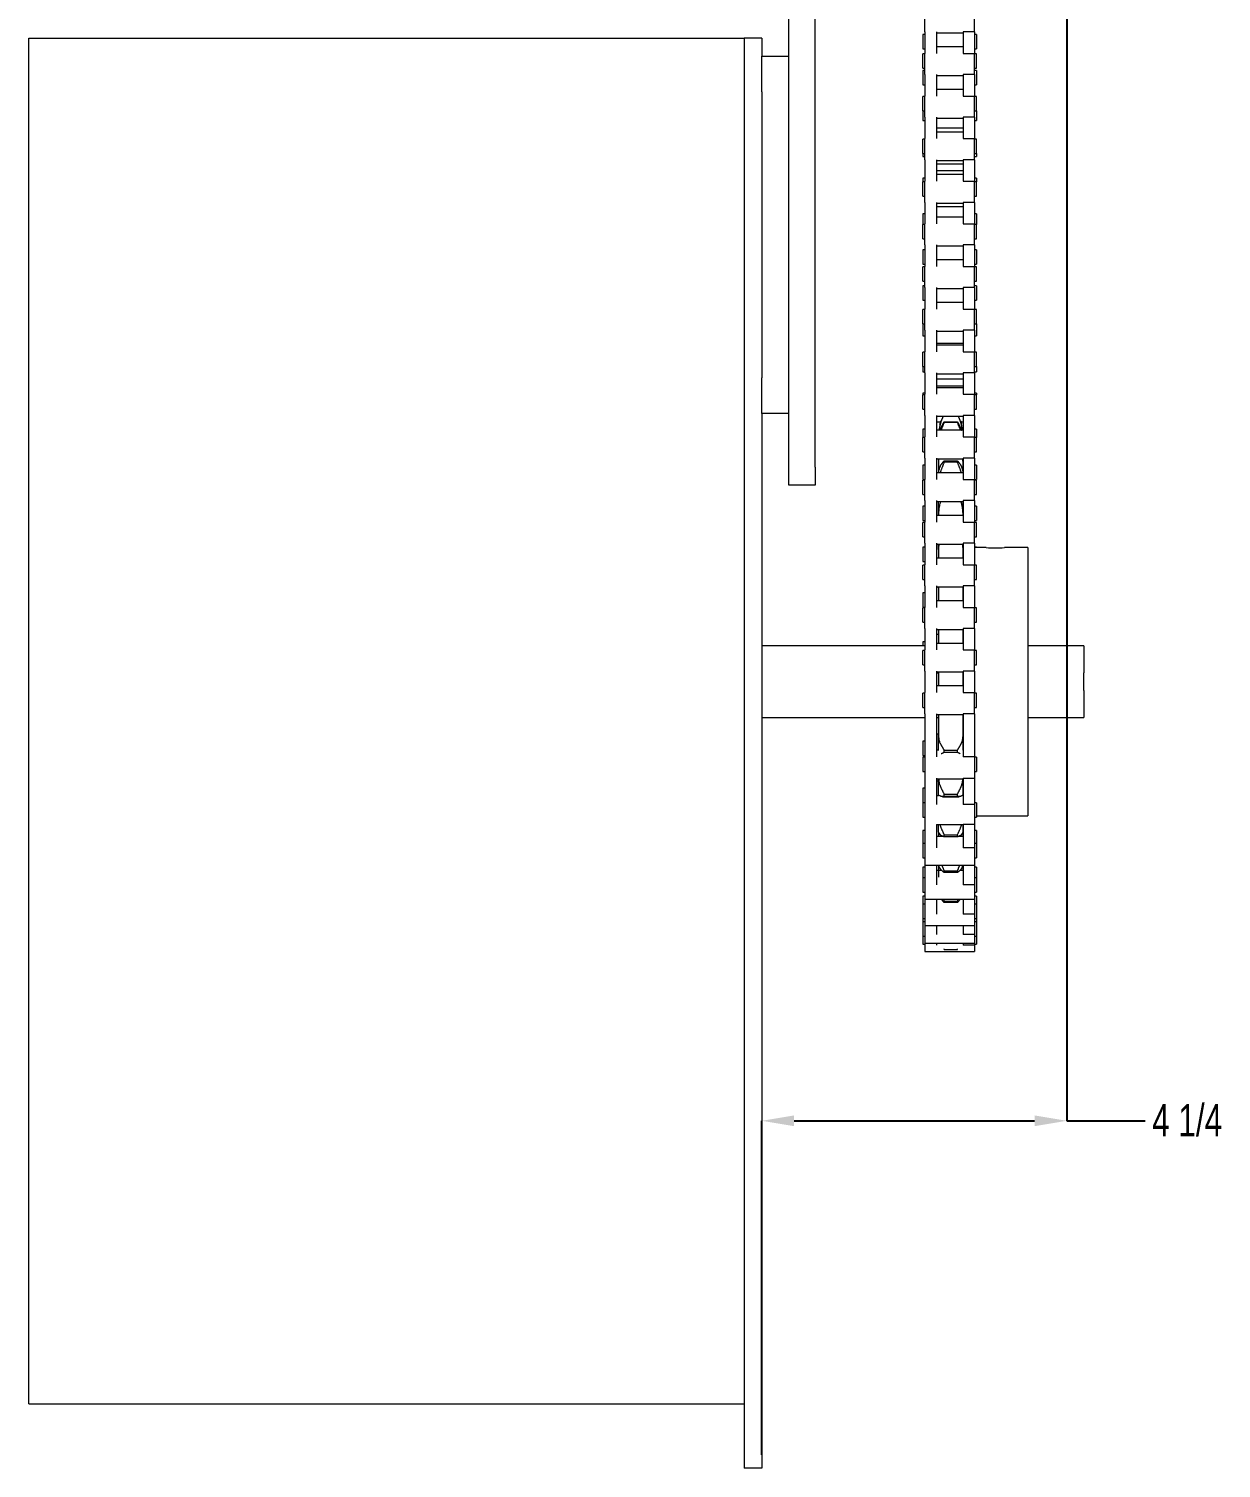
# Model space of a CAD drawing. Header units: inches. Extents: x 3.1 to 21.1, y 5.6 to 21.
# Drawn here: x 3.09 to 8.65, y 7.65 to 14.36 of the extents above; entities that cross this region are included whole.
import ezdxf

# ---------------------------------------------------------------- set-up
doc = ezdxf.new("R2010")
doc.units = ezdxf.units.IN
doc.header["$MEASUREMENT"] = 0
doc.header["$PDSIZE"] = -1
doc.layers.add('DIM', color=1, linetype='Continuous')
doc.styles.add('SLDTEXTSTYLE0', font='ARIAL.TTF', dxfattribs={"width": 0.7})
doc.dimstyles.new('SLDDIMSTYLE0', dxfattribs={"dimtxt": 0.15, "dimasz": 0.15, "dimexe": 0, "dimexo": 0.0625, "dimgap": 0.0375, "dimtad": 0, "dimtih": 1, "dimtoh": 1, "dimdec": 3, "dimlfac": 3, "dimrnd": 1e-09, "dimzin": 12, "dimdsep": 46, "dimtxsty": 'SLDTEXTSTYLE0', "dimsah": 1, "dimcen": 0.09, "dimadec": 0, "dimazin": 0, "dimtfac": 1, "dimtdec": 3, "dimtofl": 0, "dimtmove": 0, "dimatfit": 3, "dimfxl": 0, "dimtolj": 1, "dimtzin": 12, "dimarcsym": 0})

# ---------------------------------------------------------------- blocks, each defined once
blk = doc.blocks.new('*D8')
at = {"layer": 'DEFPOINTS', "color": 0}
for p in [(7.9263, 16.3591), (7.9263, 9.2693), (6.5051, 7.6498)]:
    blk.add_point(p, dxfattribs=at)
at = {"layer": 'DIM', "color": 0, "lineweight": -2}
for p, q in [((7.9263, 16.2966), (7.9263, 9.2693)), ((6.5051, 7.7123), (6.5051, 9.2693)), ((6.6551, 9.2693), (7.7763, 9.2693)), ((7.9263, 9.2693), (8.2909, 9.2693))]:
    blk.add_line(p, q, dxfattribs=at)
at = {"layer": 'DIM', "color": 0}
for points in [[(6.6551, 9.2943), (6.6551, 9.2443), (6.5051, 9.2693)], [(7.7763, 9.2943), (7.7763, 9.2443), (7.9263, 9.2693)]]:
    blk.add_solid(points, dxfattribs=at)
at = {"layer": 'DIM', "color": 0, "insert": (8.487, 9.3469), "char_height": 0.15, "attachment_point": 2, "style": 'SLDTEXTSTYLE0'}
blk.add_mtext('\\A1;4 1/4', dxfattribs=at)

msp = doc.modelspace()

# ---------------------------------------------------------------- linework, layer by layer
at = {"color": 7, "linetype": 'Continuous', "lineweight": 15}
for p, q in [((6.630109, 12.316419), (6.630109, 14.483086)), ((6.753443, 12.316419), (6.753443, 14.483086)), ((7.265109, 14.345389), (7.265109, 14.443845)), ((7.496776, 14.345389), (7.496776, 14.443845)), ((3.088443, 14.316419), (6.421776, 14.316419)), ((3.088443, 7.949765), (3.088443, 14.316419)), ((6.421776, 14.316419), (6.421776, 7.649753)), ((6.505109, 14.316419), (6.421776, 14.316419)), ((6.505109, 14.316419), (6.505109, 14.233086)), ((7.255943, 14.332914), (7.255943, 14.283892)), ((7.265109, 14.345389), (7.265109, 14.2452)), ((7.318443, 14.345389), (7.318443, 14.2452)), ((7.496776, 14.345389), (7.443443, 14.345389)), ((7.443443, 14.345389), (7.443443, 14.2452)), ((7.496776, 14.345389), (7.496776, 14.2452)), ((7.505943, 14.332914), (7.505943, 14.283892)), ((6.505109, 14.233086), (6.630109, 14.233086)), ((6.505109, 14.066419), (6.505109, 14.233086)), ((7.255943, 14.283892), (7.255943, 14.266247)), ((7.255943, 14.176154), (7.255943, 14.242821)), ((7.265109, 14.146744), (7.265109, 14.2452)), ((7.443443, 14.2452), (7.496776, 14.2452)), ((7.496776, 14.146744), (7.496776, 14.2452)), ((7.505943, 14.283892), (7.505943, 14.266247)), ((7.505943, 14.176154), (7.505943, 14.242821)), ((7.255943, 14.165698), (7.255943, 14.116677)), ((7.505943, 14.165698), (7.505943, 14.116677)), ((7.255943, 14.116677), (7.255943, 14.099032)), ((7.265109, 14.146744), (7.265109, 14.046554)), ((7.318443, 14.146744), (7.318443, 14.046554)), ((7.496776, 14.146744), (7.443443, 14.146744)), ((7.443443, 14.146744), (7.443443, 14.046554)), ((7.496776, 14.146744), (7.496776, 14.046554)), ((7.505943, 14.116677), (7.505943, 14.099032)), ((6.505109, 14.066419), (6.505109, 12.733086)), ((7.255943, 13.977509), (7.255943, 14.044176)), ((7.265109, 13.948099), (7.265109, 14.046554)), ((7.443443, 14.046554), (7.496776, 14.046554)), ((7.496776, 13.948099), (7.496776, 14.046554)), ((7.505943, 13.977509), (7.505943, 14.044176)), ((7.255943, 13.977509), (7.255943, 13.949461)), ((7.505943, 13.977509), (7.505943, 13.949461)), ((7.255943, 13.949461), (7.255943, 13.931816)), ((7.265109, 13.948099), (7.265109, 13.847909)), ((7.318443, 13.948099), (7.318443, 13.847909)), ((7.496776, 13.948099), (7.443443, 13.948099)), ((7.443443, 13.948099), (7.443443, 13.847909)), ((7.496776, 13.948099), (7.496776, 13.847909)), ((7.505943, 13.949461), (7.505943, 13.931816)), ((7.255943, 13.778864), (7.255943, 13.845531)), ((7.265109, 13.749454), (7.265109, 13.847909)), ((7.443443, 13.847909), (7.496776, 13.847909)), ((7.496776, 13.749454), (7.496776, 13.847909)), ((7.505943, 13.778864), (7.505943, 13.845531)), ((7.255943, 13.778864), (7.255943, 13.764601)), ((7.505943, 13.778864), (7.505943, 13.764601)), ((7.265109, 13.749454), (7.265109, 13.649264)), ((7.318443, 13.749454), (7.318443, 13.649264)), ((7.496776, 13.749454), (7.443443, 13.749454)), ((7.443443, 13.749454), (7.443443, 13.649264)), ((7.496776, 13.749454), (7.496776, 13.649264)), ((7.255943, 13.664053), (7.255943, 13.646885)), ((7.255943, 13.580219), (7.255943, 13.646885)), ((7.265109, 13.550809), (7.265109, 13.649264)), ((7.443443, 13.649264), (7.496776, 13.649264)), ((7.496776, 13.550809), (7.496776, 13.649264)), ((7.505943, 13.664053), (7.505943, 13.646885)), ((7.505943, 13.580219), (7.505943, 13.646885)), ((7.255943, 13.496837), (7.255943, 13.447816)), ((7.265109, 13.550809), (7.265109, 13.450619)), ((7.318443, 13.550809), (7.318443, 13.450619)), ((7.496776, 13.550809), (7.443443, 13.550809)), ((7.443443, 13.550809), (7.443443, 13.450619)), ((7.496776, 13.550809), (7.496776, 13.450619)), ((7.505943, 13.496837), (7.505943, 13.447816)), ((7.255943, 13.381573), (7.255943, 13.44824)), ((7.265109, 13.352163), (7.265109, 13.450619)), ((7.443443, 13.450619), (7.496776, 13.450619)), ((7.496776, 13.352163), (7.496776, 13.450619)), ((7.505943, 13.381573), (7.505943, 13.44824)), ((7.255943, 13.329622), (7.255943, 13.280601)), ((7.265109, 13.352163), (7.265109, 13.251974)), ((7.318443, 13.352163), (7.318443, 13.251974)), ((7.496776, 13.352163), (7.443443, 13.352163)), ((7.443443, 13.352163), (7.443443, 13.251974)), ((7.496776, 13.352163), (7.496776, 13.251974)), ((7.505943, 13.329622), (7.505943, 13.280601)), ((7.255943, 13.280601), (7.255943, 13.262955)), ((7.255943, 13.182928), (7.255943, 13.249595)), ((7.265109, 13.153518), (7.265109, 13.251974)), ((7.443443, 13.251974), (7.496776, 13.251974)), ((7.496776, 13.153518), (7.496776, 13.251974)), ((7.505943, 13.280601), (7.505943, 13.262955)), ((7.505943, 13.182928), (7.505943, 13.249595)), ((7.255943, 13.162407), (7.255943, 13.113385)), ((7.265109, 13.153518), (7.265109, 13.053329)), ((7.318443, 13.153518), (7.318443, 13.053329)), ((7.496776, 13.153518), (7.443443, 13.153518)), ((7.443443, 13.153518), (7.443443, 13.053329)), ((7.496776, 13.153518), (7.496776, 13.053329)), ((7.505943, 13.162407), (7.505943, 13.113385)), ((7.255943, 13.113385), (7.255943, 13.09574)), ((7.505943, 13.113385), (7.505943, 13.09574)), ((7.255943, 12.984283), (7.255943, 13.05095)), ((7.265109, 12.954873), (7.265109, 13.053329)), ((7.443443, 13.053329), (7.496776, 13.053329)), ((7.496776, 12.954873), (7.496776, 13.053329)), ((7.505943, 12.984283), (7.505943, 13.05095)), ((7.255943, 12.984283), (7.255943, 12.94617)), ((7.265109, 12.954873), (7.265109, 12.854683)), ((7.318443, 12.954873), (7.318443, 12.854683)), ((7.496776, 12.954873), (7.443443, 12.954873)), ((7.443443, 12.954873), (7.443443, 12.854683)), ((7.496776, 12.954873), (7.496776, 12.854683)), ((7.505943, 12.984283), (7.505943, 12.94617)), ((7.255943, 12.94617), (7.255943, 12.928525)), ((7.505943, 12.94617), (7.505943, 12.928525)), ((7.255943, 12.785638), (7.255943, 12.852305)), ((7.265109, 12.756228), (7.265109, 12.854683)), ((7.443443, 12.854683), (7.496776, 12.854683)), ((7.496776, 12.756228), (7.496776, 12.854683)), ((7.505943, 12.785638), (7.505943, 12.852305)), ((7.255943, 12.785638), (7.255943, 12.76131)), ((7.265109, 12.756228), (7.265109, 12.656038)), ((7.318443, 12.756228), (7.318443, 12.656038)), ((7.496776, 12.756228), (7.443443, 12.756228)), ((7.443443, 12.756228), (7.443443, 12.656038)), ((7.496776, 12.756228), (7.496776, 12.656038)), ((7.505943, 12.785638), (7.505943, 12.76131)), ((6.505109, 12.566419), (6.505109, 12.733086)), ((7.255943, 12.660761), (7.255943, 12.653659)), ((7.255943, 12.586993), (7.255943, 12.653659)), ((7.265109, 12.557583), (7.265109, 12.656038)), ((7.443443, 12.656038), (7.496776, 12.656038)), ((7.496776, 12.557583), (7.496776, 12.656038)), ((7.505943, 12.660761), (7.505943, 12.653659)), ((7.505943, 12.586993), (7.505943, 12.653659)), ((6.505109, 12.566419), (6.505109, 7.649753)), ((6.630109, 12.566419), (6.505109, 12.566419)), ((7.265109, 12.557583), (7.265109, 12.457393)), ((7.318443, 12.557583), (7.318443, 12.457393)), ((7.496776, 12.557583), (7.443443, 12.557583)), ((7.443443, 12.557583), (7.443443, 12.457393)), ((7.496776, 12.557583), (7.496776, 12.457393)), ((7.255943, 12.493546), (7.255943, 12.455014)), ((7.354359, 12.52531), (7.354359, 12.528364)), ((7.354359, 12.528364), (7.416609, 12.528364)), ((7.416609, 12.52531), (7.354359, 12.52531)), ((7.416609, 12.52531), (7.416609, 12.528364)), ((7.505943, 12.493546), (7.505943, 12.455014)), ((7.255943, 12.388348), (7.255943, 12.455014)), ((7.265109, 12.358938), (7.265109, 12.457393)), ((7.443443, 12.457393), (7.496776, 12.457393)), ((7.496776, 12.358938), (7.496776, 12.457393)), ((7.505943, 12.388348), (7.505943, 12.455014)), ((7.265109, 12.358938), (7.265109, 12.258748)), ((7.318443, 12.358938), (7.318443, 12.258748)), ((7.496776, 12.358938), (7.443443, 12.358938)), ((7.443443, 12.358938), (7.443443, 12.258748)), ((7.496776, 12.358938), (7.496776, 12.258748)), ((6.630109, 12.233086), (6.630109, 12.316419)), ((6.753443, 12.316419), (6.753443, 12.233086)), ((7.255943, 12.326331), (7.255943, 12.277309)), ((7.328359, 12.334905), (7.328359, 12.289702)), ((7.354359, 12.339529), (7.354359, 12.346296)), ((7.354359, 12.346296), (7.416609, 12.346296)), ((7.416609, 12.339529), (7.354359, 12.339529)), ((7.416609, 12.339529), (7.416609, 12.346296)), ((7.442609, 12.289702), (7.442609, 12.334905)), ((7.505943, 12.326331), (7.505943, 12.277309)), ((6.753443, 12.233086), (6.630109, 12.233086)), ((7.255943, 12.277309), (7.255943, 12.259664)), ((7.255943, 12.189702), (7.255943, 12.256369)), ((7.265109, 12.160292), (7.265109, 12.259664)), ((7.443443, 12.258748), (7.496776, 12.258748)), ((7.496776, 12.160292), (7.496776, 12.258748)), ((7.505943, 12.277309), (7.505943, 12.259664)), ((7.505943, 12.189702), (7.505943, 12.256369)), ((7.265109, 12.160292), (7.265109, 12.060103)), ((7.318443, 12.160292), (7.318443, 12.060103)), ((7.328359, 12.091475), (7.328359, 12.156369)), ((7.442609, 12.091475), (7.442609, 12.156369)), ((7.496776, 12.160292), (7.443443, 12.160292)), ((7.443443, 12.160292), (7.443443, 12.060103)), ((7.496776, 12.160292), (7.496776, 12.060103)), ((7.255943, 12.134332), (7.255943, 12.067666)), ((7.505943, 12.134332), (7.505943, 12.067666)), ((7.255943, 11.991057), (7.255943, 12.057724)), ((7.265109, 11.961647), (7.265109, 12.060103)), ((7.443443, 12.060103), (7.496776, 12.060103)), ((7.496776, 11.961647), (7.496776, 12.060103)), ((7.505943, 11.991057), (7.505943, 12.057724)), ((7.265109, 11.961647), (7.265109, 11.861457)), ((7.318443, 11.961647), (7.318443, 11.861457)), ((7.328359, 11.932376), (7.328359, 11.957724)), ((7.442609, 11.932376), (7.442609, 11.957724)), ((7.496776, 11.961647), (7.443443, 11.961647)), ((7.443443, 11.961647), (7.443443, 11.861457)), ((7.496776, 11.961647), (7.496776, 11.861457)), ((7.255943, 11.943653), (7.255943, 11.876986)), ((7.328359, 11.932376), (7.328359, 11.892412)), ((7.442609, 11.892412), (7.442609, 11.932376)), ((7.505943, 11.943653), (7.505943, 11.941419)), ((7.745027, 11.941419), (7.745027, 10.691419)), ((7.255943, 11.792412), (7.255943, 11.859079)), ((7.265109, 11.763002), (7.265109, 11.861457)), ((7.443443, 11.861457), (7.496776, 11.861457)), ((7.496776, 11.763002), (7.496776, 11.861457)), ((7.505943, 11.792412), (7.505943, 11.859079)), ((7.265109, 11.763002), (7.265109, 11.662812)), ((7.318443, 11.763002), (7.318443, 11.662812)), ((7.328359, 11.754562), (7.328359, 11.759079)), ((7.328359, 11.754562), (7.328359, 11.693767)), ((7.442609, 11.754562), (7.442609, 11.759079)), ((7.442609, 11.693767), (7.442609, 11.754562)), ((7.496776, 11.763002), (7.443443, 11.763002)), ((7.443443, 11.763002), (7.443443, 11.662812)), ((7.496776, 11.763002), (7.496776, 11.662812)), ((7.255943, 11.730328), (7.255943, 11.663661)), ((7.255943, 11.593767), (7.255943, 11.660433)), ((7.265109, 11.564357), (7.265109, 11.663661)), ((7.443443, 11.662812), (7.496776, 11.662812)), ((7.496776, 11.564357), (7.496776, 11.662812)), ((7.505943, 11.593767), (7.505943, 11.660433)), ((7.265109, 11.564357), (7.265109, 11.464167)), ((7.318443, 11.564357), (7.318443, 11.464167)), ((7.328359, 11.560433), (7.328359, 11.495122)), ((7.442609, 11.495122), (7.442609, 11.560433)), ((7.496776, 11.564357), (7.443443, 11.564357)), ((7.443443, 11.564357), (7.443443, 11.464167)), ((7.496776, 11.564357), (7.496776, 11.464167)), ((7.255943, 11.502516), (7.255943, 11.483086)), ((8.005109, 11.483086), (8.005109, 11.358086)), ((7.255943, 11.395122), (7.255943, 11.461788)), ((7.265109, 11.365712), (7.265109, 11.464167)), ((7.443443, 11.464167), (7.496776, 11.464167)), ((7.496776, 11.365712), (7.496776, 11.464167)), ((7.505943, 11.395122), (7.505943, 11.461788)), ((7.265109, 11.365712), (7.265109, 11.265522)), ((7.318443, 11.365712), (7.318443, 11.265522)), ((7.318443, 11.358086), (7.328359, 11.358086)), ((7.328359, 11.361788), (7.328359, 11.296476)), ((7.442609, 11.296476), (7.442609, 11.361788)), ((7.496776, 11.365712), (7.443443, 11.365712)), ((7.443443, 11.365712), (7.443443, 11.265522)), ((7.496776, 11.365712), (7.496776, 11.265522)), ((8.005109, 11.274753), (8.005109, 11.358086)), ((8.005109, 11.274753), (8.005109, 11.149753)), ((7.255943, 11.196476), (7.255943, 11.263143)), ((7.265109, 11.167066), (7.265109, 11.265522)), ((7.443443, 11.265522), (7.496776, 11.265522)), ((7.496776, 11.167066), (7.496776, 11.265522)), ((7.505943, 11.196476), (7.505943, 11.263143)), ((7.265109, 11.167066), (7.265109, 10.966237)), ((7.318443, 11.167066), (7.318443, 10.966237)), ((7.328359, 11.163143), (7.328359, 11.069404)), ((7.442609, 11.069404), (7.442609, 11.163143)), ((7.496776, 11.167066), (7.443443, 11.167066)), ((7.443443, 11.167066), (7.443443, 10.966237)), ((7.496776, 11.167066), (7.496776, 10.966237)), ((7.255943, 11.038498), (7.255943, 10.971831)), ((7.328359, 10.997191), (7.328359, 11.069404)), ((7.442609, 10.997191), (7.442609, 11.069404)), ((7.255943, 10.963858), (7.255943, 10.914836)), ((7.265109, 10.966237), (7.265109, 10.899148)), ((7.354359, 10.997787), (7.416609, 10.997787)), ((7.354359, 10.986391), (7.354359, 10.997787)), ((7.416609, 10.986391), (7.354359, 10.986391)), ((7.416609, 10.986391), (7.416609, 10.997787)), ((7.496776, 10.966237), (7.443443, 10.966237)), ((7.496776, 10.966237), (7.496776, 10.867309)), ((7.505943, 10.963858), (7.505943, 10.914836)), ((7.255943, 10.914836), (7.255943, 10.897191)), ((7.265109, 10.899148), (7.265109, 10.867309)), ((7.505943, 10.914836), (7.505943, 10.897191)), ((7.255943, 10.820036), (7.255943, 10.753369)), ((7.265109, 10.867309), (7.265109, 10.743356)), ((7.318443, 10.867309), (7.318443, 10.743356)), ((7.328359, 10.784265), (7.328359, 10.863858)), ((7.442609, 10.784265), (7.442609, 10.863858)), ((7.443443, 10.867309), (7.496776, 10.867309)), ((7.443443, 10.867309), (7.443443, 10.743356)), ((7.496776, 10.867309), (7.496776, 10.743356)), ((7.255943, 10.751279), (7.255943, 10.696834)), ((7.265109, 10.743356), (7.265109, 10.675722)), ((7.354359, 10.781483), (7.354359, 10.792176)), ((7.354359, 10.792176), (7.416609, 10.792176)), ((7.416609, 10.781483), (7.354359, 10.781483)), ((7.416609, 10.781483), (7.416609, 10.792176)), ((7.496776, 10.743356), (7.443443, 10.743356)), ((7.496776, 10.743356), (7.496776, 10.651819)), ((7.505943, 10.751279), (7.505943, 10.696834)), ((7.255943, 10.696834), (7.255943, 10.684613)), ((7.265109, 10.675722), (7.265109, 10.651819)), ((7.505943, 10.696834), (7.505943, 10.684613)), ((7.255943, 10.621897), (7.255943, 10.561653)), ((7.265109, 10.651279), (7.265109, 10.541249)), ((7.318443, 10.651279), (7.318443, 10.541249)), ((7.328359, 10.615491), (7.328359, 10.651279)), ((7.328359, 10.615491), (7.328359, 10.594987)), ((7.354359, 10.592829), (7.354359, 10.602494)), ((7.354359, 10.602494), (7.416609, 10.602494)), ((7.416609, 10.592829), (7.416609, 10.602494)), ((7.442609, 10.615491), (7.442609, 10.651279)), ((7.442609, 10.594987), (7.442609, 10.615491)), ((7.443443, 10.651819), (7.496776, 10.651819)), ((7.443443, 10.651819), (7.443443, 10.541249)), ((7.496776, 10.651819), (7.496776, 10.541249)), ((7.505943, 10.621897), (7.505943, 10.561653)), ((7.255943, 10.561653), (7.255943, 10.502591)), ((7.265109, 10.541249), (7.265109, 10.476863)), ((7.416609, 10.592829), (7.354359, 10.592829)), ((7.496776, 10.541249), (7.443443, 10.541249)), ((7.496776, 10.541249), (7.496776, 10.461653)), ((7.505943, 10.561653), (7.505943, 10.502591)), ((7.255943, 10.502591), (7.255943, 10.494987)), ((7.265109, 10.476863), (7.265109, 10.461653)), ((7.505943, 10.502591), (7.505943, 10.494987)), ((7.255943, 10.451657), (7.255943, 10.40223)), ((7.255943, 10.40223), (7.255943, 10.339536)), ((7.265109, 10.461653), (7.265109, 10.368851)), ((7.318443, 10.461653), (7.318443, 10.368851)), ((7.328359, 10.461653), (7.328359, 10.435564)), ((7.328359, 10.433122), (7.328359, 10.405815)), ((7.354359, 10.434504), (7.416609, 10.434504)), ((7.354359, 10.426161), (7.354359, 10.434504)), ((7.416609, 10.426161), (7.354359, 10.426161)), ((7.416609, 10.426161), (7.416609, 10.434504)), ((7.442609, 10.435564), (7.442609, 10.461653)), ((7.443443, 10.46181), (7.443443, 10.368851)), ((7.496776, 10.46181), (7.496776, 10.368851)), ((7.505943, 10.451657), (7.505943, 10.40223)), ((7.505943, 10.40223), (7.505943, 10.339536)), ((7.255943, 10.339536), (7.255943, 10.335564)), ((7.265109, 10.368851), (7.265109, 10.310175)), ((7.496776, 10.368851), (7.443443, 10.368851)), ((7.496776, 10.368851), (7.496776, 10.30223)), ((7.505943, 10.339536), (7.505943, 10.335564)), ((7.255943, 10.315828), (7.255943, 10.279108)), ((7.255943, 10.279108), (7.255943, 10.213903)), ((7.265109, 10.310175), (7.265109, 10.30223)), ((7.265109, 10.30223), (7.265109, 10.232755)), ((7.318443, 10.30223), (7.318443, 10.232755)), ((7.354359, 10.286543), (7.354359, 10.29331)), ((7.354359, 10.29331), (7.416609, 10.29331)), ((7.416609, 10.286543), (7.354359, 10.286543)), ((7.416609, 10.286543), (7.416609, 10.29331)), ((7.443443, 10.30223), (7.443443, 10.232755)), ((7.496776, 10.30223), (7.496776, 10.232755)), ((7.505943, 10.315828), (7.505943, 10.279108)), ((7.505943, 10.279108), (7.505943, 10.213903)), ((7.255943, 10.213903), (7.255943, 10.212441)), ((7.255943, 10.212441), (7.255943, 10.196993)), ((7.265109, 10.232755), (7.265109, 10.182032)), ((7.496776, 10.232755), (7.443443, 10.232755)), ((7.496776, 10.232755), (7.496776, 10.179108)), ((7.505943, 10.213903), (7.505943, 10.212441)), ((7.505943, 10.212441), (7.505943, 10.196993)), ((7.255943, 10.196993), (7.255943, 10.130498)), ((7.265109, 10.182032), (7.265109, 10.179108)), ((7.265109, 10.179108), (7.265109, 10.138165)), ((7.265109, 10.138165), (7.265109, 10.097336)), ((7.318443, 10.179108), (7.318443, 10.138165)), ((7.416609, 10.178217), (7.354359, 10.178217)), ((7.443443, 10.179108), (7.443443, 10.138165)), ((7.496776, 10.138165), (7.443443, 10.138165)), ((7.496776, 10.179108), (7.496776, 10.138165)), ((7.496776, 10.138165), (7.496776, 10.096993)), ((7.505943, 10.196993), (7.505943, 10.130498)), ((7.255943, 10.130498), (7.255943, 10.130326)), ((7.255943, 10.130498), (7.255943, 10.09236)), ((7.265109, 10.097336), (7.265109, 10.096993)), ((7.265109, 10.096993), (7.265109, 10.088698)), ((7.265109, 10.088698), (7.265109, 10.059027)), ((7.318443, 10.096993), (7.318443, 10.088698)), ((7.354359, 10.067557), (7.354359, 10.068586)), ((7.354359, 10.068586), (7.416609, 10.068586)), ((7.416609, 10.067557), (7.416609, 10.068586)), ((7.443443, 10.096993), (7.443443, 10.088698)), ((7.496776, 10.088698), (7.443443, 10.088698)), ((7.496776, 10.096993), (7.496776, 10.088698)), ((7.496776, 10.088698), (7.496776, 10.059027)), ((7.505943, 10.130498), (7.505943, 10.130326)), ((7.505943, 10.130498), (7.505943, 10.09236)), ((6.505109, 7.649753), (6.421776, 7.649753))]:
    msp.add_line(p, q, dxfattribs=at)
msp.add_arc((7.593817, 12.565556), 0.625604, 266.0741664, 273.8776016, dxfattribs=at)
for points in [[(7.265109, 14.332914), (7.255943, 14.332914)], [(7.318443, 14.341466), (7.443443, 14.341466)], [(7.505943, 14.332914), (7.496776, 14.332914)], [(7.255943, 14.266247), (7.265109, 14.266247)], [(7.265109, 14.242821), (7.255943, 14.242821)], [(7.443443, 14.276154), (7.318443, 14.276154)], [(7.496776, 14.266247), (7.505943, 14.266247)], [(7.505943, 14.242821), (7.496776, 14.242821)], [(7.255943, 14.176154), (7.265109, 14.176154)], [(7.265109, 14.165698), (7.255943, 14.165698)], [(7.496776, 14.176154), (7.505943, 14.176154)], [(7.505943, 14.165698), (7.496776, 14.165698)], [(7.255943, 14.099032), (7.265109, 14.099032)], [(7.318443, 14.142821), (7.443443, 14.142821)], [(7.496776, 14.099032), (7.505943, 14.099032)], [(7.265109, 14.044176), (7.255943, 14.044176)], [(7.443443, 14.077509), (7.318443, 14.077509)], [(7.505943, 14.044176), (7.496776, 14.044176)], [(7.255943, 13.977509), (7.265109, 13.977509)], [(7.496776, 13.977509), (7.505943, 13.977509)], [(7.255943, 13.931816), (7.265109, 13.931816)], [(7.318443, 13.944176), (7.443443, 13.944176)], [(7.318443, 13.898483), (7.443443, 13.898483)], [(7.496776, 13.931816), (7.505943, 13.931816)], [(7.265109, 13.845531), (7.255943, 13.845531)], [(7.443443, 13.878864), (7.318443, 13.878864)], [(7.505943, 13.845531), (7.496776, 13.845531)], [(7.255943, 13.778864), (7.265109, 13.778864)], [(7.255943, 13.764601), (7.265109, 13.764601)], [(7.496776, 13.778864), (7.505943, 13.778864)], [(7.496776, 13.764601), (7.505943, 13.764601)], [(7.318443, 13.74553), (7.443443, 13.74553)], [(7.318443, 13.731268), (7.443443, 13.731268)], [(7.443443, 13.697386), (7.318443, 13.697386)], [(7.265109, 13.664053), (7.255943, 13.664053)], [(7.265109, 13.646885), (7.255943, 13.646885)], [(7.443443, 13.680219), (7.318443, 13.680219)], [(7.505943, 13.664053), (7.496776, 13.664053)], [(7.505943, 13.646885), (7.496776, 13.646885)], [(7.255943, 13.580219), (7.265109, 13.580219)], [(7.496776, 13.580219), (7.505943, 13.580219)], [(7.265109, 13.496837), (7.255943, 13.496837)], [(7.318443, 13.546885), (7.443443, 13.546885)], [(7.443443, 13.530171), (7.318443, 13.530171)], [(7.505943, 13.496837), (7.496776, 13.496837)], [(7.265109, 13.44824), (7.255943, 13.44824)], [(7.443443, 13.481573), (7.318443, 13.481573)], [(7.505943, 13.44824), (7.496776, 13.44824)], [(7.255943, 13.381573), (7.265109, 13.381573)], [(7.496776, 13.381573), (7.505943, 13.381573)], [(7.265109, 13.329622), (7.255943, 13.329622)], [(7.318443, 13.34824), (7.443443, 13.34824)], [(7.505943, 13.329622), (7.496776, 13.329622)], [(7.255943, 13.262955), (7.265109, 13.262955)], [(7.265109, 13.249595), (7.255943, 13.249595)], [(7.443443, 13.282928), (7.318443, 13.282928)], [(7.496776, 13.262955), (7.505943, 13.262955)], [(7.505943, 13.249595), (7.496776, 13.249595)], [(7.255943, 13.182928), (7.265109, 13.182928)], [(7.265109, 13.162407), (7.255943, 13.162407)], [(7.496776, 13.182928), (7.505943, 13.182928)], [(7.505943, 13.162407), (7.496776, 13.162407)], [(7.255943, 13.09574), (7.265109, 13.09574)], [(7.318443, 13.149595), (7.443443, 13.149595)], [(7.496776, 13.09574), (7.505943, 13.09574)], [(7.265109, 13.05095), (7.255943, 13.05095)], [(7.443443, 13.084283), (7.318443, 13.084283)], [(7.505943, 13.05095), (7.496776, 13.05095)], [(7.255943, 12.984283), (7.265109, 12.984283)], [(7.496776, 12.984283), (7.505943, 12.984283)], [(7.255943, 12.928525), (7.265109, 12.928525)], [(7.318443, 12.95095), (7.443443, 12.95095)], [(7.318443, 12.895192), (7.443443, 12.895192)], [(7.443443, 12.885638), (7.318443, 12.885638)], [(7.496776, 12.928525), (7.505943, 12.928525)], [(7.265109, 12.852305), (7.255943, 12.852305)], [(7.505943, 12.852305), (7.496776, 12.852305)], [(7.255943, 12.785638), (7.265109, 12.785638)], [(7.255943, 12.76131), (7.265109, 12.76131)], [(7.318443, 12.752304), (7.443443, 12.752304)], [(7.496776, 12.785638), (7.505943, 12.785638)], [(7.496776, 12.76131), (7.505943, 12.76131)], [(7.318443, 12.727976), (7.443443, 12.727976)], [(7.443443, 12.694094), (7.318443, 12.694094)], [(7.443443, 12.686993), (7.318443, 12.686993)], [(7.265109, 12.660761), (7.255943, 12.660761)], [(7.265109, 12.653659), (7.255943, 12.653659)], [(7.505943, 12.660761), (7.496776, 12.660761)], [(7.505943, 12.653659), (7.496776, 12.653659)], [(7.255943, 12.586993), (7.265109, 12.586993)], [(7.318443, 12.553659), (7.443443, 12.553659)], [(7.349988, 12.553659), (7.339779, 12.528921)], [(7.43119, 12.528921), (7.420981, 12.553659)], [(7.496776, 12.586993), (7.505943, 12.586993)], [(7.265109, 12.493546), (7.255943, 12.493546)], [(7.338051, 12.526879), (7.318443, 12.526879)], [(7.443443, 12.488348), (7.318443, 12.488348)], [(7.334581, 12.510404), (7.330593, 12.488348)], [(7.334581, 12.515092), (7.339779, 12.532748)], [(7.339779, 12.528921), (7.334581, 12.510404)], [(7.336176, 12.488348), (7.339779, 12.499618)], [(7.339779, 12.499618), (7.354359, 12.528364)], [(7.354359, 12.52531), (7.339779, 12.488253)], [(7.416609, 12.528364), (7.43119, 12.499618)], [(7.43119, 12.488253), (7.416609, 12.52531)], [(7.43119, 12.532748), (7.436388, 12.515092)], [(7.436388, 12.510404), (7.43119, 12.528921)], [(7.43119, 12.499618), (7.434793, 12.488348)], [(7.443443, 12.526879), (7.432918, 12.526879)], [(7.440339, 12.488348), (7.436388, 12.510404)], [(7.505943, 12.493546), (7.496776, 12.493546)], [(7.265109, 12.455014), (7.255943, 12.455014)], [(7.505943, 12.455014), (7.496776, 12.455014)], [(7.255943, 12.388348), (7.265109, 12.388348)], [(7.318443, 12.355014), (7.443443, 12.355014)], [(7.329287, 12.355014), (7.328471, 12.343638)], [(7.442498, 12.343638), (7.441699, 12.355014)], [(7.496776, 12.388348), (7.505943, 12.388348)], [(7.265109, 12.326331), (7.255943, 12.326331)], [(7.443443, 12.289702), (7.318443, 12.289702)], [(7.328471, 12.343638), (7.328359, 12.334905)], [(7.334581, 12.315565), (7.339779, 12.327603)], [(7.339779, 12.302417), (7.336046, 12.289702)], [(7.339779, 12.327603), (7.354359, 12.346296)], [(7.354359, 12.339529), (7.339779, 12.302417)], [(7.416609, 12.346296), (7.43119, 12.327603)], [(7.43119, 12.302417), (7.416609, 12.339529)], [(7.43119, 12.327603), (7.436388, 12.315565)], [(7.434922, 12.289702), (7.43119, 12.302417)], [(7.442609, 12.334905), (7.442498, 12.343638)], [(7.505943, 12.326331), (7.496776, 12.326331)], [(7.255943, 12.259664), (7.265109, 12.259664)], [(7.265109, 12.256369), (7.255943, 12.256369)], [(7.496776, 12.259664), (7.505943, 12.259664)], [(7.505943, 12.256369), (7.496776, 12.256369)], [(7.255943, 12.189702), (7.265109, 12.189702)], [(7.318443, 12.156369), (7.443443, 12.156369)], [(7.337702, 12.156369), (7.334581, 12.146564)], [(7.436388, 12.146564), (7.433267, 12.156369)], [(7.496776, 12.189702), (7.505943, 12.189702)], [(7.265109, 12.134332), (7.255943, 12.134332)], [(7.443443, 12.091057), (7.318443, 12.091057)], [(7.328471, 12.100232), (7.328359, 12.091475)], [(7.442609, 12.091475), (7.442498, 12.100232)], [(7.505943, 12.134332), (7.496776, 12.134332)], [(7.255943, 12.067666), (7.265109, 12.067666)], [(7.265109, 12.057724), (7.255943, 12.057724)], [(7.496776, 12.067666), (7.505943, 12.067666)], [(7.505943, 12.057724), (7.496776, 12.057724)], [(7.255943, 11.991057), (7.265109, 11.991057)], [(7.318443, 11.957724), (7.443443, 11.957724)], [(7.329843, 11.957724), (7.328471, 11.940744)], [(7.442498, 11.940744), (7.441155, 11.957724)], [(7.496776, 11.991057), (7.505943, 11.991057)], [(7.265109, 11.943653), (7.255943, 11.943653)], [(7.443443, 11.892412), (7.318443, 11.892412)], [(7.328471, 11.940744), (7.328359, 11.932376)], [(7.442609, 11.932376), (7.442498, 11.940744)], [(7.505943, 11.943653), (7.496776, 11.943653)], [(7.550985, 11.941419), (7.496776, 11.941419)], [(7.745027, 11.941419), (7.636123, 11.941419)], [(7.255943, 11.876986), (7.265109, 11.876986)], [(7.265109, 11.859079), (7.255943, 11.859079)], [(7.505943, 11.859079), (7.496776, 11.859079)], [(7.255943, 11.792412), (7.265109, 11.792412)], [(7.318443, 11.759079), (7.443443, 11.759079)], [(7.328424, 11.759079), (7.328359, 11.754562)], [(7.442609, 11.754562), (7.442544, 11.759079)], [(7.496776, 11.792412), (7.505943, 11.792412)], [(7.265109, 11.730328), (7.255943, 11.730328)], [(7.443443, 11.693767), (7.318443, 11.693767)], [(7.255943, 11.663661), (7.265109, 11.663661)], [(7.265109, 11.660433), (7.255943, 11.660433)], [(7.505943, 11.660433), (7.496776, 11.660433)], [(7.255943, 11.593767), (7.265109, 11.593767)], [(7.318443, 11.560433), (7.443443, 11.560433)], [(7.496776, 11.593767), (7.505943, 11.593767)], [(7.265109, 11.483086), (6.505109, 11.483086)], [(7.265109, 11.502516), (7.255943, 11.502516)], [(7.328359, 11.535849), (7.318443, 11.535849)], [(7.443443, 11.495122), (7.318443, 11.495122)], [(8.005109, 11.483086), (7.745027, 11.483086)], [(7.265109, 11.461788), (7.255943, 11.461788)], [(7.505943, 11.461788), (7.496776, 11.461788)], [(7.255943, 11.395122), (7.265109, 11.395122)], [(7.318443, 11.361788), (7.443443, 11.361788)], [(7.496776, 11.395122), (7.505943, 11.395122)], [(7.443443, 11.296476), (7.318443, 11.296476)], [(7.265109, 11.263143), (7.255943, 11.263143)], [(7.505943, 11.263143), (7.496776, 11.263143)], [(6.505109, 11.149753), (7.265109, 11.149753)], [(7.255943, 11.196476), (7.265109, 11.196476)], [(7.318443, 11.163143), (7.443443, 11.163143)], [(7.318443, 11.149753), (7.328359, 11.149753)], [(7.496776, 11.196476), (7.505943, 11.196476)], [(7.745027, 11.149753), (8.005109, 11.149753)], [(7.265109, 11.038498), (7.255943, 11.038498)], [(7.328359, 11.071831), (7.318443, 11.071831)], [(7.328359, 11.069404), (7.328471, 11.062558)], [(7.334581, 11.031584), (7.339779, 11.022113)], [(7.339779, 11.022113), (7.354359, 10.997787)], [(7.416609, 10.997787), (7.43119, 11.022113)], [(7.43119, 11.022113), (7.436388, 11.031584)], [(7.442498, 11.062558), (7.442609, 11.069404)], [(7.255943, 10.971831), (7.265109, 10.971831)], [(7.265109, 10.963858), (7.255943, 10.963858)], [(7.329936, 10.997191), (7.318443, 10.997191)], [(7.354359, 10.986391), (7.341223, 10.979803)], [(7.429545, 10.980452), (7.416609, 10.986391)], [(7.443443, 10.997191), (7.441032, 10.997191)], [(7.505943, 10.963858), (7.496776, 10.963858)], [(7.255943, 10.897191), (7.265109, 10.897191)], [(7.496776, 10.897191), (7.505943, 10.897191)], [(7.265109, 10.820036), (7.255943, 10.820036)], [(7.318443, 10.863858), (7.443443, 10.863858)], [(7.328359, 10.853369), (7.318443, 10.853369)], [(7.334581, 10.833274), (7.339779, 10.821124)], [(7.339779, 10.821124), (7.354359, 10.792176)], [(7.416609, 10.792176), (7.43119, 10.821124)], [(7.43119, 10.821124), (7.436388, 10.833274)], [(7.255943, 10.753369), (7.265109, 10.753369)], [(7.265109, 10.751279), (7.255943, 10.751279)], [(7.328793, 10.784613), (7.318443, 10.784613)], [(7.339779, 10.781326), (7.334581, 10.784521)], [(7.354359, 10.781483), (7.339779, 10.781326)], [(7.346895, 10.779753), (7.424074, 10.779753)], [(7.43119, 10.781326), (7.416609, 10.781483)], [(7.436388, 10.784521), (7.43119, 10.781326)], [(7.443443, 10.784613), (7.442175, 10.784613)], [(7.505943, 10.751279), (7.496776, 10.751279)], [(7.255943, 10.684613), (7.265109, 10.684613)], [(7.496776, 10.684613), (7.505943, 10.684613)], [(7.505943, 10.691419), (7.745027, 10.691419)], [(7.265109, 10.621897), (7.255943, 10.621897)], [(7.318443, 10.651279), (7.443443, 10.651279)], [(7.328471, 10.615559), (7.328359, 10.615491)], [(7.334581, 10.649645), (7.339779, 10.635184)], [(7.339779, 10.599213), (7.334581, 10.60558)], [(7.339779, 10.635184), (7.354359, 10.602494)], [(7.416609, 10.602494), (7.43119, 10.635184)], [(7.43119, 10.635184), (7.436388, 10.649645)], [(7.436388, 10.60558), (7.43119, 10.599213)], [(7.442609, 10.615491), (7.442498, 10.615559)], [(7.505943, 10.621897), (7.496776, 10.621897)], [(7.265109, 10.561653), (7.255943, 10.561653)], [(7.349432, 10.594987), (7.318443, 10.594987)], [(7.354359, 10.592829), (7.339779, 10.599213)], [(7.43119, 10.599213), (7.416609, 10.592829)], [(7.443443, 10.594987), (7.421537, 10.594987)], [(7.505943, 10.561653), (7.496776, 10.561653)], [(7.255943, 10.494987), (7.265109, 10.494987)], [(7.496776, 10.494987), (7.505943, 10.494987)], [(7.265109, 10.451657), (7.255943, 10.451657)], [(7.265109, 10.40223), (7.255943, 10.40223)], [(7.265109, 10.461653), (7.496776, 10.461653)], [(7.343591, 10.435564), (7.318443, 10.435564)], [(7.339779, 10.438893), (7.334581, 10.448237)], [(7.354359, 10.426161), (7.339779, 10.438893)], [(7.34319, 10.461653), (7.354359, 10.434504)], [(7.416609, 10.434504), (7.427779, 10.461653)], [(7.43119, 10.438893), (7.416609, 10.426161)], [(7.443443, 10.435564), (7.427378, 10.435564)], [(7.436388, 10.448237), (7.43119, 10.438893)], [(7.505943, 10.451657), (7.496776, 10.451657)], [(7.505943, 10.40223), (7.496776, 10.40223)], [(7.255943, 10.335564), (7.265109, 10.335564)], [(7.496776, 10.335564), (7.505943, 10.335564)], [(7.265109, 10.315828), (7.255943, 10.315828)], [(7.265109, 10.279108), (7.255943, 10.279108)], [(7.265109, 10.30223), (7.496776, 10.30223)], [(7.354359, 10.286543), (7.342123, 10.30223)], [(7.350855, 10.30223), (7.354359, 10.29331)], [(7.416609, 10.29331), (7.420114, 10.30223)], [(7.428846, 10.30223), (7.416609, 10.286543)], [(7.505943, 10.315828), (7.496776, 10.315828)], [(7.505943, 10.279108), (7.496776, 10.279108)], [(7.255943, 10.212441), (7.265109, 10.212441)], [(7.496776, 10.212441), (7.505943, 10.212441)], [(7.265109, 10.196993), (7.255943, 10.196993)], [(7.265109, 10.179108), (7.496776, 10.179108)], [(7.354359, 10.178217), (7.35347, 10.179686)], [(7.417499, 10.179686), (7.416609, 10.178217)], [(7.505943, 10.196993), (7.496776, 10.196993)], [(7.255943, 10.130326), (7.265109, 10.130326)], [(7.255943, 10.09236), (7.265109, 10.09236)], [(7.265109, 10.096993), (7.496776, 10.096993)], [(7.353533, 10.070589), (7.354359, 10.068586)], [(7.416609, 10.068586), (7.417436, 10.070589)], [(7.496776, 10.130326), (7.505943, 10.130326)], [(7.496776, 10.09236), (7.505943, 10.09236)], [(7.265109, 10.059027), (7.496776, 10.059027)], [(3.088443, 7.949765), (6.421776, 7.949765)]]:
    msp.add_open_spline(points, degree=1, dxfattribs=at)
for points, knots in [([(7.328471, 12.289495), (7.328844, 12.293059), (7.329603, 12.300296), (7.332905, 12.310424), (7.334581, 12.315565)], [0, 0, 0, 0, 0.49243974, 1, 1, 1, 1]), ([(7.436388, 12.315565), (7.438021, 12.310574), (7.441337, 12.300434), (7.442107, 12.293179), (7.442498, 12.289495)], [0, 0, 0, 0, 0.49222749, 1, 1, 1, 1]), ([(7.334581, 12.146564), (7.332948, 12.139361), (7.329631, 12.124726), (7.328862, 12.108481), (7.328471, 12.100232)], [0, 0, 0, 0, 0.49222716, 1, 1, 1, 1]), ([(7.442498, 12.100232), (7.442125, 12.108233), (7.441366, 12.124481), (7.438064, 12.139129), (7.436388, 12.146564)], [0, 0, 0, 0, 0.49243915, 1, 1, 1, 1]), ([(7.328471, 11.062558), (7.328844, 11.056732), (7.329603, 11.044903), (7.332905, 11.036068), (7.334581, 11.031584)], [0, 0, 0, 0, 0.49243926, 1, 1, 1, 1]), ([(7.436388, 11.031584), (7.438021, 11.035923), (7.441337, 11.044739), (7.442107, 11.056557), (7.442498, 11.062558)], [0, 0, 0, 0, 0.492226545, 1, 1, 1, 1]), ([(7.329062, 10.863858), (7.329337, 10.859426), (7.33004, 10.848069), (7.332861, 10.838879), (7.334581, 10.833274)], [0, 0, 0, 0, 0.39017333, 1, 1, 1, 1]), ([(7.436388, 10.833274), (7.438062, 10.838702), (7.440892, 10.847876), (7.441603, 10.859223), (7.441893, 10.863858)], [0, 0, 0, 0, 0.59161708, 1, 1, 1, 1]), ([(7.334581, 10.784521), (7.332809, 10.785821), (7.330661, 10.787397), (7.330033, 10.786842), (7.329923, 10.786745)], [0, 0, 0, 0, 0.82448323, 1, 1, 1, 1]), ([(7.442498, 10.785874), (7.442125, 10.786536), (7.441366, 10.78788), (7.438064, 10.785652), (7.436388, 10.784521)], [0, 0, 0, 0, 0.49243948, 1, 1, 1, 1]), ([(7.334581, 10.60558), (7.332948, 10.608069), (7.329631, 10.613126), (7.328862, 10.61474), (7.328471, 10.615559)], [0, 0, 0, 0, 0.49222616, 1, 1, 1, 1]), ([(7.442498, 10.615559), (7.442125, 10.614774), (7.441366, 10.61318), (7.438064, 10.608139), (7.436388, 10.60558)], [0, 0, 0, 0, 0.49243944, 1, 1, 1, 1]), ([(7.334581, 10.448237), (7.33285, 10.452159), (7.330469, 10.457554), (7.329813, 10.460774), (7.329634, 10.461653)], [0, 0, 0, 0, 0.72683314, 1, 1, 1, 1]), ([(7.441351, 10.461653), (7.44119, 10.460859), (7.440538, 10.457655), (7.438169, 10.45228), (7.436388, 10.448237)], [0, 0, 0, 0, 0.24803499, 1, 1, 1, 1])]:
    msp.add_open_spline(points, degree=3, knots=knots, dxfattribs=at)

# ---------------------------------------------------------------- dimensions: what is measured, and where the dimension line sits
at = {"layer": 'DIM'}
dim = msp.add_linear_dim(base=(7.926276, 9.269293), p1=(6.505109, 7.649753), p2=(7.926276, 16.359086), dimstyle='SLDDIMSTYLE0', override={"dimdec": 4, "dimlunit": 5, "dimfrac": 2}, dxfattribs=at)
dim.commit()
dim.dimension.update_dxf_attribs({"geometry": '*D8', "text_midpoint": (8.487003, 9.269293), "dimtype": 160})

doc.saveas('drawing.dxf')
